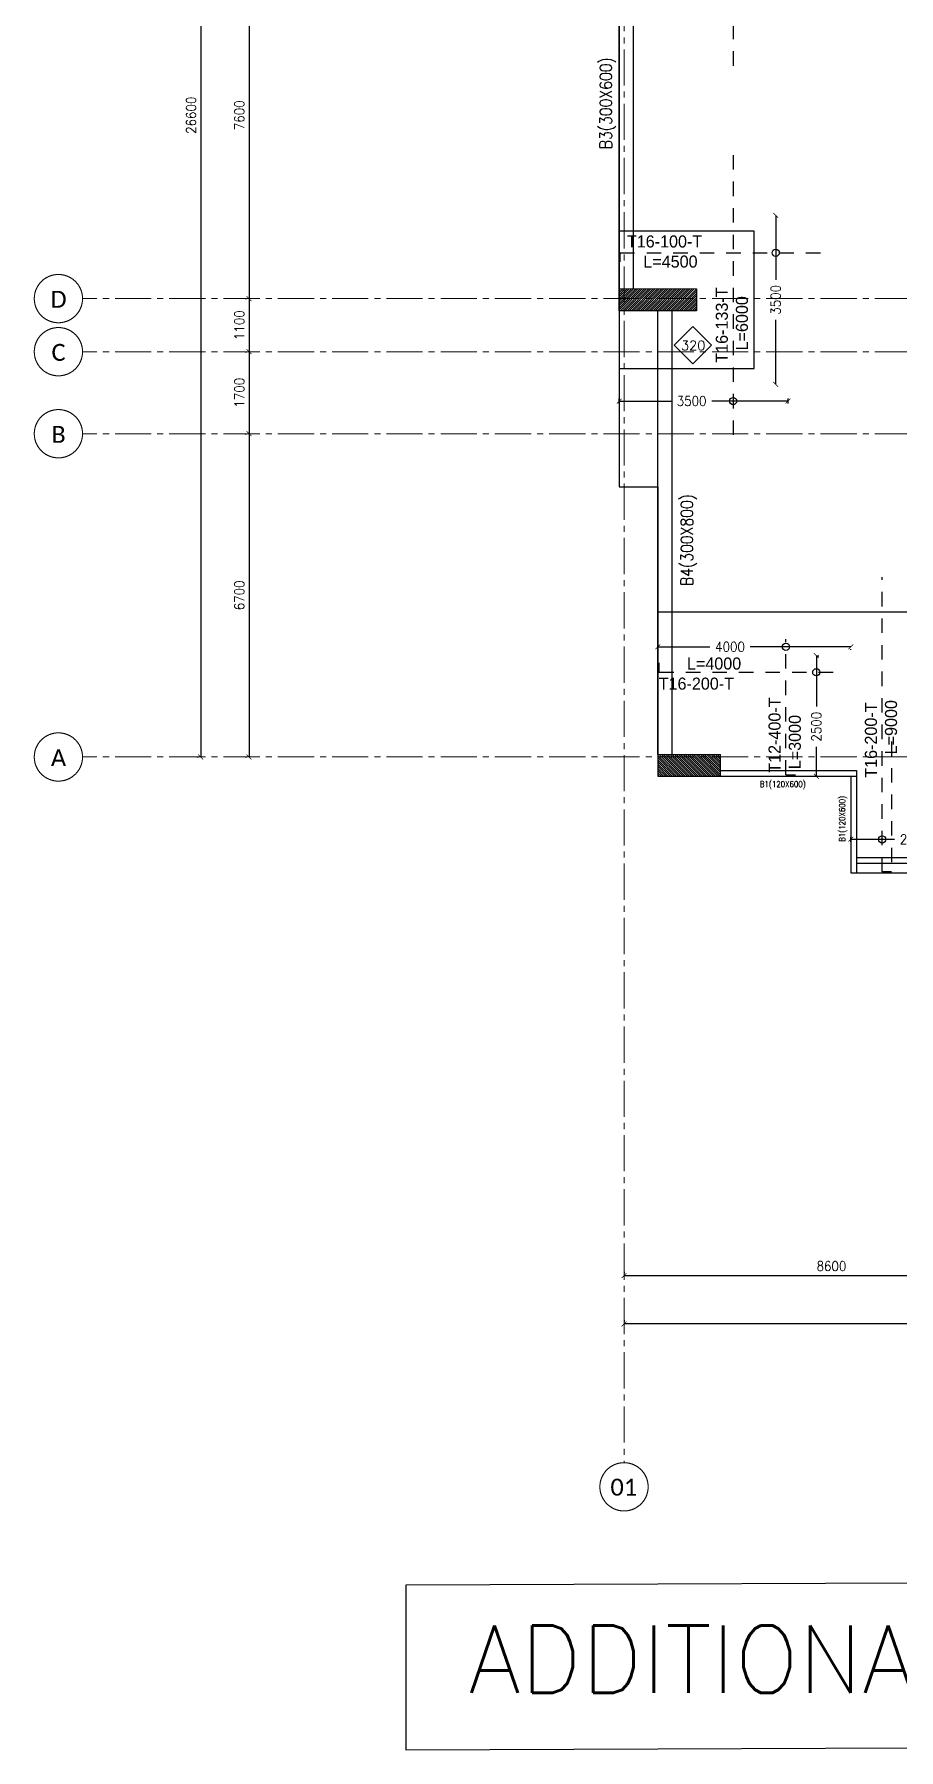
# Model space of a CAD drawing. Header units: millimetres. Extents: x -967280 to 3852, y 2833 to 1955156.
# Drawn here: x -753053 to -735135, y 866663 to 902215 of the extents above; entities that cross this region are included whole.
import ezdxf
from ezdxf.enums import TextEntityAlignment as Align

# ---------------------------------------------------------------- set-up
doc = ezdxf.new("R2010")
doc.units = ezdxf.units.MM
doc.header["$LTSCALE"] = 1000
doc.header["$PDMODE"] = 35
doc.header["$PDSIZE"] = 25
for name, pattern in [('$0$DASHED2', [0.375, 0.25, -0.125]), ('B05-FIRST FLOOR PLAN$0$DLINE', [0.55, 0.3, -0.25]), ('Columns_Structural070816$0$CENTER2', [1.125, 0.75, -0.125, 0.125, -0.125]), ('HRZN_Line-Ptrn-Sold', [9144001.0, 9144000.0, -1])]:
    doc.linetypes.add(name, pattern=pattern)
for name, color, linetype in [('_N-DIM 3', 7, 'Continuous'), ('A-ANNO-TEXT-25', 7, 'Continuous'), ('B05-FIRST FLOOR PLAN$0$STR_ROOF RFT$0$S-SYMB', 30, 'Continuous'), ('S - col hach', 1, 'Continuous'), ('S -Beams', 2, 'Continuous'), ('S-TEXT', 2, 'Continuous'), ('SLAB', 210, 'Continuous'), ('st_cir_mesh', 2, 'Continuous')]:
    doc.layers.add(name, color=color, linetype=linetype)
for name, color, linetype, lineweight in [('A-AX-ATT-100', 7, 'HRZN_Line-Ptrn-Sold', 18), ('S - column', 6, 'Continuous', 60), ('ST-000-AXIS', 9, 'Columns_Structural070816$0$CENTER2', 9), ('ST-203-SLAB-TXT', 7, 'Continuous', 30), ('ST-206-SLAB-DIM', 1, 'Continuous', 20), ('ST-RFT-BOT', 2, '$0$DASHED2', 30), ('ST-RFT-TOP', 5, '$0$DASHED2', 30)]:
    doc.layers.add(name, color=color, linetype=linetype, lineweight=lineweight)
doc.styles.add('B05-FIRST FLOOR PLAN$0$XS-Roof RFT$0$T25-100', font='STENCIL.shx', dxfattribs={"height": 250})
doc.styles.add('Calibri_2', font='calibri.ttf', dxfattribs={"height": 300})
doc.styles.add('ROMANC', font='romanc.shx')
doc.styles.add('ST-DIM', font='romans.shx', dxfattribs={"width": 0.85})
doc.styles.add('TUNELNO', font='romans.shx', dxfattribs={"width": 0.9})
doc.dimstyles.new('Copy(2) of DSEC', dxfattribs={"dimtxt": 200, "dimasz": 100, "dimexe": 50, "dimexo": 80, "dimgap": 100, "dimtad": 1, "dimdec": 0, "dimrnd": 5, "dimzin": 0, "dimdsep": 46, "dimtxsty": 'TUNELNO', "dimblk": 'ARCHTICK', "dimcen": 0.09, "dimclrd": 1, "dimclre": 1, "dimclrt": 3, "dimadec": 0, "dimazin": 0, "dimtfac": 0.78125, "dimtdec": 0, "dimtix": 1, "dimtmove": 2, "dimatfit": 3, "dimldrblk": 'ARCHTICK', "dimfxl": 1, "dimtolj": 1, "dimtzin": 0, "dimarcsym": 0})

# ---------------------------------------------------------------- blocks, each defined once
blk = doc.blocks.new('str col from 1st to 3rd')
at = {"layer": 'S - col hach'}
h = blk.add_hatch(dxfattribs=at)
h.set_pattern_fill('ANSI31', color=2, scale=10)
h.set_pattern_definition([(45, (-254348.726, -1220652.032), (-22.4506403, 22.4506403), [])])
h.paths.add_polyline_path([(-29200, -3600), (-30800, -3600), (-30800, -4050), (-29200, -4050)])
h = blk.add_hatch(dxfattribs=at)
h.set_pattern_fill('ANSI31', color=2, scale=10, angle=-90)
h.set_pattern_definition([(315, (-1236952.032, 211048.726), (22.4506403, 22.4506403), [])])
h.paths.add_polyline_path([(-30000, -13700), (-28700, -13700), (-28700, -13250), (-30000, -13250)])
at = {"layer": 'S - column', "lineweight": 15}
for points in [[(-29200, -4050), (-30800, -4050), (-30800, -3600), (-29200, -3600)], [(-30000, -13700), (-30000, -13250), (-28700, -13250), (-28700, -13700)]]:
    blk.add_lwpolyline(points, close=True, dxfattribs=at)
at = {"layer": 'ST-RFT-BOT', "color": 7, "linetype": 'Continuous', "ltscale": 30}
for points in [[(-29200, -3600), (-29200, -4050), (-30800, -4050), (-30800, -3600)], [(-30000, -13250), (-30000, -13700), (-28700, -13700), (-28700, -13250)]]:
    blk.add_lwpolyline(points, dxfattribs=at)
blk = doc.blocks.new('_ArchTick')
at = {"color": 0, "linetype": 'ByBlock', "const_width": 0.15}
blk.add_lwpolyline([(-0.5, -0.5), (0.5, 0.5)], dxfattribs=at)
blk = doc.blocks.new('*D960')
at = {"layer": 'Defpoints', "color": 0, "transparency": 16777216}
for p in [(-740929, 894484), (-737428, 894615), (-737428, 894484)]:
    blk.add_point(p, dxfattribs=at)
at = {"layer": 'ST-206-SLAB-DIM', "color": 1, "lineweight": -2, "transparency": 16777216}
for p, q in [((-740929, 894564), (-740929, 894665)), ((-740929, 894615), (-739845, 894615)), ((-737428, 894615), (-739011, 894615)), ((-737428, 894564), (-737428, 894665))]:
    blk.add_line(p, q, dxfattribs=at)
at = {"layer": 'ST-206-SLAB-DIM', "color": 1, "lineweight": -2, "transparency": 16777216, "xscale": 100, "yscale": 100, "zscale": 100, "rotation": 180}
blk.add_blockref('_ArchTick', (-740929, 894615), dxfattribs=at)
at = {"layer": 'ST-206-SLAB-DIM', "color": 1, "lineweight": -2, "transparency": 16777216, "xscale": 100, "yscale": 100, "zscale": 100}
blk.add_blockref('_ArchTick', (-737428, 894615), dxfattribs=at)
at = {"layer": 'ST-206-SLAB-DIM', "color": 3, "transparency": 16777216, "insert": (-739428, 894615), "char_height": 200, "attachment_point": 5, "style": 'TUNELNO'}
blk.add_mtext('\\A1;3500', dxfattribs=at)
blk = doc.blocks.new('*D964')
at = {"layer": 'Defpoints', "color": 0, "transparency": 16777216}
for p in [(-737655, 898463), (-737685, 894962), (-737655, 894962)]:
    blk.add_point(p, dxfattribs=at)
at = {"layer": 'ST-206-SLAB-DIM', "color": 1, "lineweight": -2, "transparency": 16777216}
for p, q in [((-737685, 898463), (-737685, 897130)), ((-737685, 894962), (-737685, 896295))]:
    blk.add_line(p, q, dxfattribs=at)
at = {"layer": 'ST-206-SLAB-DIM', "color": 1, "lineweight": -2, "transparency": 16777216, "xscale": 100, "yscale": 100, "zscale": 100}
for p, rotation in [((-737685, 898463), 90), ((-737685, 894962), 270)]:
    blk.add_blockref('_ArchTick', p, dxfattribs=dict(at, rotation=rotation))
at = {"layer": 'ST-206-SLAB-DIM', "color": 3, "transparency": 16777216, "insert": (-737685, 896712), "char_height": 200, "attachment_point": 5, "rotation": 90, "style": 'TUNELNO'}
blk.add_mtext('\\A1;3500', dxfattribs=at)
blk = doc.blocks.new('*D976')
at = {"layer": 'Defpoints', "color": 0, "transparency": 16777216}
for p in [(-736129, 885399), (-733927, 885396), (-733926, 885531)]:
    blk.add_point(p, dxfattribs=at)
at = {"layer": 'ST-206-SLAB-DIM', "color": 1, "lineweight": -2, "transparency": 16777216}
for p, q in [((-736129, 885479), (-736128, 885584)), ((-736129, 885534), (-735220, 885533)), ((-733926, 885531), (-734386, 885532)), ((-733927, 885476), (-733926, 885581))]:
    blk.add_line(p, q, dxfattribs=at)
at = {"layer": 'ST-206-SLAB-DIM', "color": 1, "lineweight": -2, "transparency": 16777216, "xscale": 100, "yscale": 100, "zscale": 100}
for p, rotation in [((-736129, 885534), 179.9241602183739), ((-733926, 885531), 359.9241602183739)]:
    blk.add_blockref('_ArchTick', p, dxfattribs=dict(at, rotation=rotation))
at = {"layer": 'ST-206-SLAB-DIM', "color": 3, "transparency": 16777216, "insert": (-734803, 885530), "char_height": 200, "attachment_point": 5, "rotation": 359.9242, "style": 'TUNELNO'}
blk.add_mtext('\\A1;2200', dxfattribs=at)
blk = doc.blocks.new('Grid - HRZN_G-Datm-Grid-Head-1554275-FIRST FLOOR FFL_1_')
at = {"layer": 'A-AX-ATT-100'}
blk.add_circle((0, 0), 5, dxfattribs=at)
blk = doc.blocks.new('*D1508')
at = {"layer": '_N-DIM 3', "color": 1, "linetype": 'Continuous', "lineweight": -2, "ltscale": 30, "transparency": 16777216}
for p, q in [((509045, 727540), (509075, 727540)), ((509125, 727540), (509125, 719940)), ((509045, 719940), (509075, 719940))]:
    blk.add_line(p, q, dxfattribs=at)
at = {"layer": 'Defpoints', "color": 0, "linetype": 'Continuous', "ltscale": 30, "transparency": 16777216}
for p in [(509125, 727540), (509125, 719940), (509125, 719940)]:
    blk.add_point(p, dxfattribs=at)
at = {"layer": '_N-DIM 3', "color": 1, "linetype": 'Continuous', "lineweight": -2, "ltscale": 30, "transparency": 16777216, "xscale": 100, "yscale": 100, "zscale": 100}
for p, rotation in [((509125, 727540), 90), ((509125, 719940), 270)]:
    blk.add_blockref('_ArchTick', p, dxfattribs=dict(at, rotation=rotation))
at = {"layer": '_N-DIM 3', "color": 3, "linetype": 'Continuous', "ltscale": 30, "transparency": 16777216, "insert": (508925, 723740), "char_height": 200, "attachment_point": 5, "rotation": 90, "style": 'TUNELNO'}
blk.add_mtext('\\A1;7600', dxfattribs=at)
blk = doc.blocks.new('*D1509')
at = {"layer": '_N-DIM 3', "color": 1, "linetype": 'Continuous', "lineweight": -2, "ltscale": 30, "transparency": 16777216}
for p, q in [((509045, 719940), (509075, 719940)), ((509125, 719940), (509125, 718840)), ((509045, 718840), (509075, 718840))]:
    blk.add_line(p, q, dxfattribs=at)
at = {"layer": 'Defpoints', "color": 0, "linetype": 'Continuous', "ltscale": 30, "transparency": 16777216}
for p in [(509125, 719940), (509125, 718840), (509125, 718840)]:
    blk.add_point(p, dxfattribs=at)
at = {"layer": '_N-DIM 3', "color": 1, "linetype": 'Continuous', "lineweight": -2, "ltscale": 30, "transparency": 16777216, "xscale": 100, "yscale": 100, "zscale": 100}
for p, rotation in [((509125, 719940), 90), ((509125, 718840), 270)]:
    blk.add_blockref('_ArchTick', p, dxfattribs=dict(at, rotation=rotation))
at = {"layer": '_N-DIM 3', "color": 3, "linetype": 'Continuous', "ltscale": 30, "transparency": 16777216, "insert": (508925, 719390), "char_height": 200, "attachment_point": 5, "rotation": 90, "style": 'TUNELNO'}
blk.add_mtext('\\A1;1100', dxfattribs=at)
blk = doc.blocks.new('*D1510')
at = {"layer": '_N-DIM 3', "color": 1, "linetype": 'Continuous', "lineweight": -2, "ltscale": 30, "transparency": 16777216}
for p, q in [((509045, 718840), (509075, 718840)), ((509125, 718840), (509125, 717140)), ((509045, 717140), (509075, 717140))]:
    blk.add_line(p, q, dxfattribs=at)
at = {"layer": 'Defpoints', "color": 0, "linetype": 'Continuous', "ltscale": 30, "transparency": 16777216}
for p in [(509125, 718840), (509125, 717140), (509125, 717140)]:
    blk.add_point(p, dxfattribs=at)
at = {"layer": '_N-DIM 3', "color": 1, "linetype": 'Continuous', "lineweight": -2, "ltscale": 30, "transparency": 16777216, "xscale": 100, "yscale": 100, "zscale": 100}
for p, rotation in [((509125, 718840), 90), ((509125, 717140), 270)]:
    blk.add_blockref('_ArchTick', p, dxfattribs=dict(at, rotation=rotation))
at = {"layer": '_N-DIM 3', "color": 3, "linetype": 'Continuous', "ltscale": 30, "transparency": 16777216, "insert": (508925, 717990), "char_height": 200, "attachment_point": 5, "rotation": 90, "style": 'TUNELNO'}
blk.add_mtext('\\A1;1700', dxfattribs=at)
blk = doc.blocks.new('*D1511')
at = {"layer": '_N-DIM 3', "color": 1, "linetype": 'Continuous', "lineweight": -2, "ltscale": 30, "transparency": 16777216}
for p, q in [((509045, 717140), (509075, 717140)), ((509125, 717140), (509125, 710440)), ((509045, 710440), (509075, 710440))]:
    blk.add_line(p, q, dxfattribs=at)
at = {"layer": 'Defpoints', "color": 0, "linetype": 'Continuous', "ltscale": 30, "transparency": 16777216}
for p in [(509125, 717140), (509125, 710440), (509125, 710440)]:
    blk.add_point(p, dxfattribs=at)
at = {"layer": '_N-DIM 3', "color": 1, "linetype": 'Continuous', "lineweight": -2, "ltscale": 30, "transparency": 16777216, "xscale": 100, "yscale": 100, "zscale": 100}
for p, rotation in [((509125, 717140), 90), ((509125, 710440), 270)]:
    blk.add_blockref('_ArchTick', p, dxfattribs=dict(at, rotation=rotation))
at = {"layer": '_N-DIM 3', "color": 3, "linetype": 'Continuous', "ltscale": 30, "transparency": 16777216, "insert": (508925, 713790), "char_height": 200, "attachment_point": 5, "rotation": 90, "style": 'TUNELNO'}
blk.add_mtext('\\A1;6700', dxfattribs=at)
blk = doc.blocks.new('*D1512')
at = {"layer": '_N-DIM 3', "color": 1, "linetype": 'Continuous', "lineweight": -2, "ltscale": 30, "transparency": 16777216}
for p, q in [((508045, 737040), (508075, 737040)), ((508125, 737040), (508125, 710440)), ((508045, 710440), (508075, 710440))]:
    blk.add_line(p, q, dxfattribs=at)
at = {"layer": 'Defpoints', "color": 0, "linetype": 'Continuous', "ltscale": 30, "transparency": 16777216}
for p in [(508125, 737040), (508125, 710440), (508125, 710440)]:
    blk.add_point(p, dxfattribs=at)
at = {"layer": '_N-DIM 3', "color": 1, "linetype": 'Continuous', "lineweight": -2, "ltscale": 30, "transparency": 16777216, "xscale": 100, "yscale": 100, "zscale": 100}
for p, rotation in [((508125, 737040), 90), ((508125, 710440), 270)]:
    blk.add_blockref('_ArchTick', p, dxfattribs=dict(at, rotation=rotation))
at = {"layer": '_N-DIM 3', "color": 3, "linetype": 'Continuous', "ltscale": 30, "transparency": 16777216, "insert": (507925, 723740), "char_height": 200, "attachment_point": 5, "rotation": 90, "style": 'TUNELNO'}
blk.add_mtext('\\A1;26600', dxfattribs=at)
blk = doc.blocks.new('*D1519')
at = {"layer": '_N-DIM 3', "color": 1, "linetype": 'Continuous', "lineweight": -2, "ltscale": 30, "transparency": 16777216}
for p, q in [((516899, 699769), (516899, 699739)), ((525499, 699689), (516899, 699689)), ((525499, 699769), (525499, 699739))]:
    blk.add_line(p, q, dxfattribs=at)
at = {"layer": 'Defpoints', "color": 0, "linetype": 'Continuous', "ltscale": 30, "transparency": 16777216}
for p in [(516899, 699689), (516899, 699689), (525499, 699689)]:
    blk.add_point(p, dxfattribs=at)
at = {"layer": '_N-DIM 3', "color": 1, "linetype": 'Continuous', "lineweight": -2, "ltscale": 30, "transparency": 16777216, "xscale": 100, "yscale": 100, "zscale": 100, "rotation": 180}
blk.add_blockref('_ArchTick', (516899, 699689), dxfattribs=at)
at = {"layer": '_N-DIM 3', "color": 1, "linetype": 'Continuous', "lineweight": -2, "ltscale": 30, "transparency": 16777216, "xscale": 100, "yscale": 100, "zscale": 100}
blk.add_blockref('_ArchTick', (525499, 699689), dxfattribs=at)
at = {"layer": '_N-DIM 3', "color": 3, "linetype": 'Continuous', "ltscale": 30, "transparency": 16777216, "insert": (521199, 699889), "char_height": 200, "attachment_point": 5, "style": 'TUNELNO'}
blk.add_mtext('\\A1;8600', dxfattribs=at)
blk = doc.blocks.new('*D1520')
at = {"layer": '_N-DIM 3', "color": 1, "linetype": 'Continuous', "lineweight": -2, "ltscale": 30, "transparency": 16777216}
for p, q in [((516899, 698769), (516899, 698739)), ((563099, 698689), (516899, 698689)), ((563099, 698769), (563099, 698739))]:
    blk.add_line(p, q, dxfattribs=at)
at = {"layer": 'Defpoints', "color": 0, "linetype": 'Continuous', "ltscale": 30, "transparency": 16777216}
for p in [(516899, 698689), (516899, 698689), (563099, 698689)]:
    blk.add_point(p, dxfattribs=at)
at = {"layer": '_N-DIM 3', "color": 1, "linetype": 'Continuous', "lineweight": -2, "ltscale": 30, "transparency": 16777216, "xscale": 100, "yscale": 100, "zscale": 100, "rotation": 180}
blk.add_blockref('_ArchTick', (516899, 698689), dxfattribs=at)
at = {"layer": '_N-DIM 3', "color": 1, "linetype": 'Continuous', "lineweight": -2, "ltscale": 30, "transparency": 16777216, "xscale": 100, "yscale": 100, "zscale": 100}
blk.add_blockref('_ArchTick', (563099, 698689), dxfattribs=at)
at = {"layer": '_N-DIM 3', "color": 3, "linetype": 'Continuous', "ltscale": 30, "transparency": 16777216, "insert": (539999, 698889), "char_height": 200, "attachment_point": 5, "style": 'TUNELNO'}
blk.add_mtext('\\A1;46200', dxfattribs=at)
blk = doc.blocks.new('*D994')
at = {"layer": 'Defpoints', "color": 0, "transparency": 16777216}
for p in [(-736917, 889336), (-736842, 889336), (-736917, 886837)]:
    blk.add_point(p, dxfattribs=at)
at = {"layer": 'ST-206-SLAB-DIM', "color": 1, "lineweight": -2, "transparency": 16777216}
for p, q in [((-736842, 889336), (-736842, 888283)), ((-736837, 889336), (-736792, 889336)), ((-736842, 886837), (-736842, 887448)), ((-736837, 886837), (-736792, 886837))]:
    blk.add_line(p, q, dxfattribs=at)
at = {"layer": 'ST-206-SLAB-DIM', "color": 1, "lineweight": -2, "transparency": 16777216, "xscale": 100, "yscale": 100, "zscale": 100}
for p, rotation in [((-736842, 889336), 90), ((-736842, 886837), 270)]:
    blk.add_blockref('_ArchTick', p, dxfattribs=dict(at, rotation=rotation))
at = {"layer": 'ST-206-SLAB-DIM', "color": 3, "transparency": 16777216, "insert": (-736842, 887865), "char_height": 200, "attachment_point": 5, "rotation": 90, "style": 'TUNELNO'}
blk.add_mtext('\\A1;2500', dxfattribs=at)
blk = doc.blocks.new('*D995')
at = {"layer": 'Defpoints', "color": 0, "transparency": 16777216}
for p in [(-740129, 889537), (-740129, 889521), (-736129, 889537)]:
    blk.add_point(p, dxfattribs=at)
at = {"layer": 'ST-206-SLAB-DIM', "color": 1, "lineweight": -2, "transparency": 16777216}
for p, q in [((-740129, 889521), (-739048, 889521)), ((-736129, 889521), (-738214, 889521)), ((-740129, 889457), (-740129, 889471)), ((-736129, 889457), (-736129, 889471))]:
    blk.add_line(p, q, dxfattribs=at)
at = {"layer": 'ST-206-SLAB-DIM', "color": 1, "lineweight": -2, "transparency": 16777216, "xscale": 100, "yscale": 100, "zscale": 100}
for p, rotation in [((-740129, 889521), 179.9999999999984), ((-736129, 889521), 359.9999999999984)]:
    blk.add_blockref('_ArchTick', p, dxfattribs=dict(at, rotation=rotation))
at = {"layer": 'ST-206-SLAB-DIM', "color": 3, "transparency": 16777216, "insert": (-738631, 889521), "char_height": 200, "attachment_point": 5, "style": 'TUNELNO'}
blk.add_mtext('\\A1;4000', dxfattribs=at)
blk = doc.blocks.new('AXES-00')
at = {"layer": 'ST-000-AXIS'}
for p, q in [((516898.9, 750979.6), (516898.9, 695813.8)), ((575723.2, 719939.7), (505674.3, 719939.7)), ((575723.2, 718839.7), (505674.3, 718839.7)), ((575723.2, 717139.7), (505674.3, 717139.7)), ((575723.2, 710439.7), (505674.3, 710439.7))]:
    blk.add_line(p, q, dxfattribs=at)
at = {"layer": 'A-AX-ATT-100', "xscale": 100.0000000000001, "yscale": 100.0000000000001, "zscale": 100.0000000000001, "rotation": 90}
for p in [(505174.3, 719939.7), (505174.3, 718839.7), (505174.3, 717139.7), (505174.3, 710439.7)]:
    blk.add_blockref('Grid - HRZN_G-Datm-Grid-Head-1554275-FIRST FLOOR FFL_1_', p, dxfattribs=at)
at = {"layer": 'st_cir_mesh', "xscale": 99.99999999999993, "yscale": 99.99999999999993, "zscale": 99.99999999999993, "rotation": 180}
blk.add_blockref('Grid - HRZN_G-Datm-Grid-Head-1554275-FIRST FLOOR FFL_1_', (516898.9, 695313.8), dxfattribs=at)
at = {"layer": 'A-AX-ATT-100', "linetype": 'Continuous', "lineweight": 13, "char_height": 350, "attachment_point": 1, "style": 'Calibri_2'}
for s, insert, width in [('D', (505008.7, 720101), 408.861), ('C', (505031.7, 719001), 352.742), ('B', (505028.2, 717301), 360.759), ('A', (505018.7, 710601), 384.81), ('01', (516618, 695481.8), 673.417)]:
    blk.add_mtext(s, dxfattribs=dict(at, insert=insert, width=width))
at = {"layer": '_N-DIM 3', "color": 3, "linetype": 'Continuous', "ltscale": 30}
for base, p1, p2, picture, middle in [((508125, 710439.7), (508125, 737039.7), (508125, 710439.7), '*D1512', (507925, 723739.7)), ((509125, 719939.7), (509125, 727539.7), (509125, 719939.7), '*D1508', (508925, 723739.7)), ((509125, 718839.7), (509125, 719939.7), (509125, 718839.7), '*D1509', (508925, 719389.7)), ((509125, 717139.7), (509125, 718839.7), (509125, 717139.7), '*D1510', (508925, 717989.7)), ((509125, 710439.7), (509125, 717139.7), (509125, 710439.7), '*D1511', (508925, 713789.7))]:
    dim = blk.add_linear_dim(base=base, p1=p1, p2=p2, angle=90, dimstyle='Copy(2) of DSEC', dxfattribs=at)
    dim.commit()
    dim.dimension.update_dxf_attribs({"geometry": picture, "text_midpoint": middle})
for base, p1, p2, picture, middle in [((516898.9, 699688.7), (525498.9, 699688.7), (516898.9, 699688.7), '*D1519', (521198.9, 699888.7)), ((516898.9, 698688.7), (563098.9, 698688.7), (516898.9, 698688.7), '*D1520', (539998.9, 698888.7))]:
    dim = blk.add_linear_dim(base=base, p1=p1, p2=p2, dimstyle='Copy(2) of DSEC', dxfattribs=at)
    dim.commit()
    dim.dimension.update_dxf_attribs({"geometry": picture, "text_midpoint": middle})

msp = doc.modelspace()

# ---------------------------------------------------------------- linework, layer by layer
at = {"layer": 'B05-FIRST FLOOR PLAN$0$STR_ROOF RFT$0$S-SYMB'}
for centre in [(-737684.7, 897687.7), (-738567.5, 894615.1), (-737471.3, 889520.8), (-736842.4, 888992.2), (-735476.6, 885529.5)]:
    msp.add_circle(centre, 75, dxfattribs=at)
at = {"layer": 'S -Beams'}
for p, q in [((-740928.7, 896937.4), (-740928.7, 904137.4)), ((-740628.7, 896937.4), (-740628.7, 904137.4)), ((-740128.7, 887287.4), (-740128.7, 896487.4)), ((-739828.7, 887287.4), (-739828.7, 896487.4)), ((-738828.7, 886957.4), (-736008.7, 886957.4)), ((-738828.7, 886837.4), (-736008.7, 886837.4)), ((-736128.7, 886837.4), (-736128.7, 884837.4)), ((-736008.7, 886957.4), (-736008.7, 884837.4)), ((-736008.7, 885157.4), (-730848.8, 885157.4)), ((-736008.7, 885037.4), (-730730.3, 885037.4))]:
    msp.add_line(p, q, dxfattribs=at)
msp.add_lwpolyline([(-740928.8, 908237.4), (-740928.8, 892837.4), (-740128.8, 892837.4), (-740128.8, 886837.4), (-736128.7, 886837.4), (-736128.7, 884837.4), (-734928.7, 884837.4)], dxfattribs=at)
msp.add_lwpolyline([(-745352.4, 866663.4), (-689658.8, 866882.4), (-689658.8, 870294.4), (-745352.4, 870075.4)], close=True, dxfattribs=at)
at = {"layer": 'S-TEXT', "color": 7, "true_color": 0xffffff}
msp.add_lwpolyline([(-739400.7, 895382.3), (-739013.6, 895769.5), (-739400.7, 896156.6), (-739787.9, 895769.5)], close=True, dxfattribs=at)
at = {"layer": 'SLAB', "color": 2, "linetype": 'Continuous', "ltscale": 30}
for points in [[(-738128.7, 898137.4), (-740928.8, 898137.4), (-740928.8, 895287.4), (-738128.7, 895287.4)], [(-740128.7, 886837.4), (-736128.7, 886837.4), (-736128.7, 884837.4), (-734928.7, 884837.4), (-734928.7, 885037.4), (-730728.8, 885037.4), (-730728.8, 886887.4), (-730528.7, 886887.4), (-730528.7, 888537.4), (-730028.7, 888537.4), (-730028.7, 888737.4), (-729128.6, 888737.4), (-729128.6, 890237.4), (-740128.7, 890237.4)]]:
    msp.add_lwpolyline(points, close=True, dxfattribs=at)
at = {"layer": 'ST-RFT-TOP', "linetype": 'B05-FIRST FLOOR PLAN$0$DLINE'}
for points in [[(-738567.4, 907362.4), (-738567.4, 901362.4)], [(-738567.5, 899712.4), (-738567.5, 893712.4)], [(-740908.7, 897497.7), (-740908.7, 897687.7), (-736598.7, 897687.7)], [(-735286.6, 887557.4), (-735286.6, 884857.4), (-735476.6, 884857.4), (-735476.6, 890967.4)]]:
    msp.add_lwpolyline(points, dxfattribs=at)
for points in [[(-737271.3, 886857.4), (-737458.8, 886857.4, -0.4142136), (-737471.3, 886869.9), (-737471.3, 889682.1)], [(-740108.7, 889192.2), (-740108.7, 889004.7, 0.4142136), (-740096.2, 888992.2), (-736288.3, 888992.2)]]:
    msp.add_lwpolyline(points, format="xyb", dxfattribs=at)

# ---------------------------------------------------------------- block references
at = {"layer": 'S -Beams'}
msp.add_blockref('AXES-00', (-1257727.6, 176797.6), dxfattribs=at)
at = {"layer": 'ST-RFT-BOT', "color": 3, "linetype": 'Continuous'}
msp.add_blockref('str col from 1st to 3rd', (-710128.7, 900537.4), dxfattribs=at)

# ---------------------------------------------------------------- texts
at = {"layer": 'A-ANNO-TEXT-25', "insert": (-744050.4, 869238.7), "char_height": 1400, "attachment_point": 1, "style": 'ROMANC'}
msp.add_mtext_dynamic_manual_height_columns('{\\Fsimplex|c0;ADDITIONAL TOP REINFORCEMENT PLAN FOR ROOF }', width=62890.412, gutter_width=8268.9, heights=[0], dxfattribs=at)
at = {"layer": 'S-TEXT', "color": 3, "insert": (-739647.2, 895865.5), "char_height": 196, "attachment_point": 1, "style": 'ROMANC'}
msp.add_mtext_dynamic_manual_height_columns('320', width=592857.868, gutter_width=980, heights=[0], dxfattribs=at)
at = {"layer": 'ST-203-SLAB-TXT', "style": 'ST-DIM', "width": 0.85}
msp.add_text('B3(300X600)', height=250, rotation=90, dxfattribs=at).set_placement((-741005.1, 900787.4), align=Align.BOTTOM_CENTER)
at = {"layer": 'ST-203-SLAB-TXT', "style": 'B05-FIRST FLOOR PLAN$0$XS-Roof RFT$0$T25-100'}
for s, p in [('T16-100-T', (-740769, 897797)), ('L=4500', (-740428.5, 897380.3)), ('L=4000', (-739524.3, 889049.6)), ('T16-200-T', (-740109.4, 888632.9))]:
    msp.add_text(s, height=250, dxfattribs=at).set_placement(p)
for s, p in [('T16-133-T', (-738676.7, 895409.1)), ('L=6000', (-738260, 895663.3)), ('T12-400-T', (-737583.1, 886911.1)), ('L=3000', (-737163.9, 886984)), ('T16-200-T', (-735585.8, 886807.2)), ('L=9000', (-735169.2, 887292))]:
    msp.add_text(s, height=250, rotation=90, dxfattribs=at).set_placement(p)
at = {"layer": 'ST-203-SLAB-TXT', "style": 'ST-DIM', "width": 0.85}
msp.add_text('B4(300X800)', height=250, rotation=90, dxfattribs=at).set_placement((-739525, 891734.7), align=Align.MIDDLE_CENTER)
at = {"layer": 'ST-203-SLAB-TXT', "color": 1, "style": 'ST-DIM', "width": 0.85}
msp.add_text('B1(120X600)', height=125, dxfattribs=at).set_placement((-737536.6, 886675.5), align=Align.MIDDLE_CENTER)
msp.add_text('B1(120X600)', height=125, rotation=90, dxfattribs=at).set_placement((-736308.4, 885955.3), align=Align.MIDDLE_CENTER)

# ---------------------------------------------------------------- dimensions: what is measured, and where the dimension line sits
at = {"layer": 'ST-206-SLAB-DIM'}
for base, p1, p2, angle, picture, middle in [((-737684.8, 894961.9), (-737654.8, 898462.8), (-737654.8, 894961.9), 270, '*D964', (-737684.8, 896712.4)), ((-737427.8, 894615.1), (-740928.7, 894484.5), (-737427.8, 894484.5), 0, '*D960', (-739428.1, 894615.1)), ((-740128.7, 889520.8), (-736128.7, 889537), (-740128.7, 889537), 180, '*D995', (-738630.7, 889520.8)), ((-736842.4, 889336.3), (-736916.9, 886837.4), (-736916.9, 889336.3), 90, '*D994', (-736842.4, 887865.5)), ((-733926.5, 885531.3), (-736128.7, 885398.9), (-733926.6, 885396), 359.92416, '*D976', (-734802.8, 885530.4))]:
    dim = msp.add_linear_dim(base=base, p1=p1, p2=p2, angle=angle, dimstyle='Copy(2) of DSEC', dxfattribs=at)
    dim.commit()
    dim.dimension.update_dxf_attribs({"geometry": picture, "text_midpoint": middle, "dimtype": 161})

doc.saveas('drawing.dxf')
